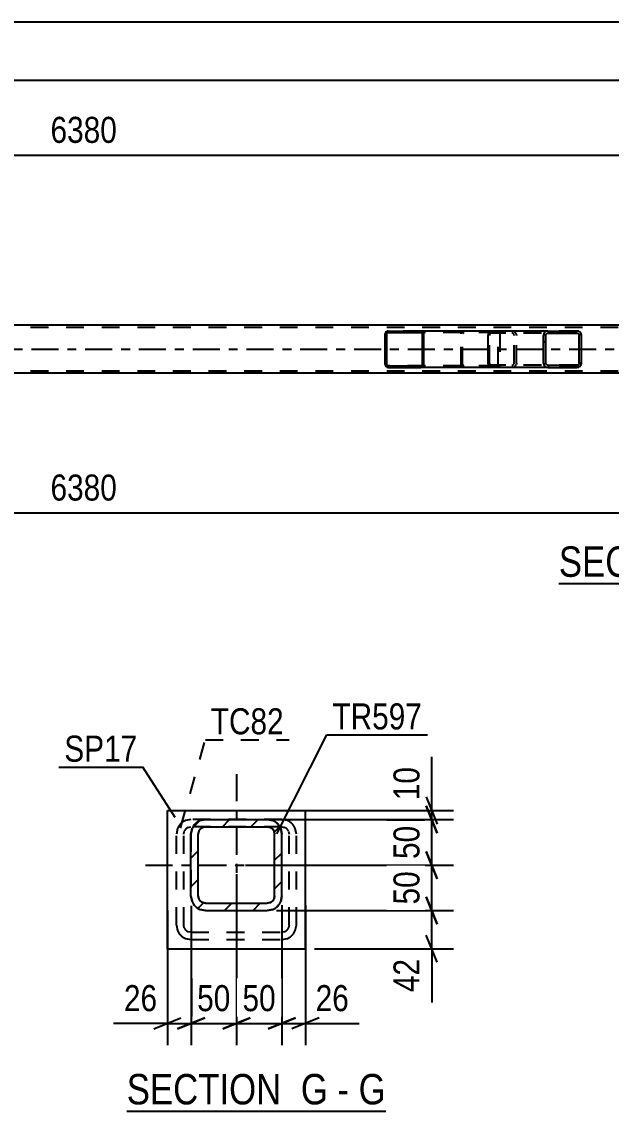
# Model space of a CAD drawing. Header units: millimetres. Extents: x 0 to 841, y 0 to 594.
# Drawn here: x 371 to 435.8, y 154.6 to 274.4 of the extents above; entities that cross this region are included whole.
import ezdxf

# ---------------------------------------------------------------- set-up
doc = ezdxf.new("R2010")
doc.units = ezdxf.units.MM
doc.linetypes.add('DXK_LINE_DOT2', pattern=[3.9198, 1.9599, -1.9599])
doc.linetypes.add('DXK_LINE_DOT3', pattern=[5.9187, 2.979, -0.9799, 0.9799, -0.9799])
doc.styles.add('Arial Narrow', font='ARIALN.TTF', dxfattribs={"height": 0.2})

# ---------------------------------------------------------------- blocks, each defined once
blk = doc.blocks.new('Unknown-318889060-19 - 8416')
at = {"color": 6, "linetype": 'Continuous'}
blk.add_line((382.52, 154.64), (411.02, 154.64), dxfattribs=at)
at = {"color": 0, "linetype": 'Continuous'}
for points in [[(400.63, 155.39), (400.63, 158.89), (382.52, 158.89), (382.52, 155.39)], [(404.66, 155.39), (404.66, 158.89), (401.68, 158.89), (401.68, 155.39)], [(406.99, 155.39), (406.99, 158.89), (405.71, 158.89), (405.71, 155.39)], [(411.02, 155.39), (411.02, 158.89), (408.04, 158.89), (408.04, 155.39)]]:
    blk.add_wipeout(points, dxfattribs=at)
at = {"color": 7, "linetype": 'Continuous', "style": 'Arial Narrow'}
for s, p in [('SECTION ', (382.52, 155.39)), ('G', (401.68, 155.39)), ('G', (408.04, 155.39)), ('-', (405.71, 155.39))]:
    blk.add_text(s, height=3.34, dxfattribs=at).set_placement(p)
blk = doc.blocks.new('Unknown-318889060-12 - 3381')
at = {"color": 6, "linetype": 'Continuous'}
blk.add_line((430.08, 212.65), (457.72, 212.65), dxfattribs=at)
at = {"color": 0, "linetype": 'Continuous'}
for points in [[(448.19, 213.4), (448.19, 216.9), (430.08, 216.9), (430.08, 213.4)], [(451.79, 213.4), (451.79, 216.9), (449.24, 216.9), (449.24, 213.4)], [(454.12, 213.4), (454.12, 216.9), (452.84, 216.9), (452.84, 213.4)], [(457.72, 213.4), (457.72, 216.9), (455.17, 216.9), (455.17, 213.4)]]:
    blk.add_wipeout(points, dxfattribs=at)
at = {"color": 7, "linetype": 'Continuous', "style": 'Arial Narrow'}
for s, p in [('SECTION ', (430.08, 213.4)), ('B', (449.24, 213.4)), ('B', (455.17, 213.4)), ('-', (452.84, 213.4))]:
    blk.add_text(s, height=3.34, dxfattribs=at).set_placement(p)
blk = doc.blocks.new('Part-318889060-8442 - 8416')
at = {"color": 2, "linetype": 'Continuous'}
for p, q in [((386.99, 172.51), (386.99, 187.71)), ((386.99, 187.71), (402.19, 187.71)), ((402.19, 172.51), (402.19, 187.71)), ((386.99, 172.51), (402.19, 172.51))]:
    blk.add_line(p, q, dxfattribs=at)
blk = doc.blocks.new('Part-318889060-8506 - 8416')
at = {"color": 7, "linetype": 'DXK_LINE_DOT2'}
for p, q in [((388.11, 185.72), (387.99, 185.11)), ((389.59, 186.71), (388.98, 186.59)), ((389.28, 185.85), (389.59, 185.91)), ((399.59, 186.71), (389.59, 186.71)), ((389.59, 186.71), (389.59, 186.71)), ((389.59, 185.91), (389.59, 185.91)), ((399.59, 185.91), (389.59, 185.91)), ((399.59, 186.71), (399.59, 186.71)), ((400.2, 186.59), (399.59, 186.71)), ((399.59, 185.91), (399.59, 185.91)), ((399.59, 185.91), (399.9, 185.85)), ((401.19, 185.11), (401.07, 185.72)), ((387.99, 175.11), (387.99, 185.11)), ((388.79, 185.11), (388.85, 185.41)), ((388.79, 185.11), (388.79, 185.11)), ((388.79, 175.11), (388.79, 185.11)), ((400.33, 185.41), (400.39, 185.11)), ((400.39, 185.11), (400.39, 185.11)), ((400.39, 175.11), (400.39, 185.11)), ((401.19, 175.11), (401.19, 185.11)), ((387.99, 175.11), (388.11, 174.5)), ((388.79, 175.11), (388.79, 175.11)), ((388.85, 174.8), (388.79, 175.11)), ((400.39, 175.11), (400.33, 174.8)), ((400.39, 175.11), (400.39, 175.11)), ((401.07, 174.5), (401.19, 175.11)), ((389.59, 174.31), (389.28, 174.37)), ((389.59, 174.31), (389.59, 174.31)), ((389.59, 174.31), (399.59, 174.31)), ((399.9, 174.37), (399.59, 174.31)), ((399.59, 174.31), (399.59, 174.31)), ((388.98, 173.63), (389.59, 173.51)), ((389.59, 173.51), (399.59, 173.51)), ((389.59, 173.51), (389.59, 173.51)), ((399.59, 173.51), (400.2, 173.63)), ((399.59, 173.51), (399.59, 173.51))]:
    blk.add_line(p, q, dxfattribs=at)
for centre, radius, start, end in [((389.59, 185.11), 1.6, 112.5, 157.5), ((389.59, 185.11), 0.8, 112.5, 157.5), ((399.59, 185.11), 0.8, 22.5, 67.5), ((399.59, 185.11), 1.6, 22.5, 67.5), ((389.59, 175.11), 1.6, 202.5, 247.5), ((389.59, 175.11), 0.8, 202.5, 247.5), ((399.59, 175.11), 0.8, 292.5, 337.5), ((399.59, 175.11), 1.6, 292.5, 337.5)]:
    blk.add_arc(centre, radius, start, end, dxfattribs=at)
blk = doc.blocks.new('Part-318889060-8511 - 8416')
at = {"linetype": 'Continuous'}
h = blk.add_hatch(dxfattribs=at)
h.set_pattern_fill('', scale=0.7, style=0, pattern_type=0)
h.set_pattern_definition([(45, (390.5777, 186.586), (-1.57154, 1.57154), [])])
h.paths.add_polyline_path([(391.19, 186.71), (390.58, 186.59), (390.06, 186.24), (389.71, 185.72), (389.59, 185.11), (389.59, 178.31), (389.71, 177.7), (390.06, 177.18), (390.58, 176.83), (391.19, 176.71), (397.99, 176.71), (398.6, 176.83), (399.12, 177.18), (399.47, 177.7), (399.59, 178.31), (399.59, 185.11), (399.47, 185.72), (399.12, 186.24), (398.6, 186.59), (397.99, 186.71)])
h.paths.add_polyline_path([(397.99, 185.91), (398.3, 185.85), (398.56, 185.67), (398.73, 185.41), (398.79, 185.11), (398.79, 178.31), (398.73, 178), (398.56, 177.74), (398.3, 177.57), (397.99, 177.51), (391.19, 177.51), (390.88, 177.57), (390.62, 177.74), (390.45, 178), (390.39, 178.31), (390.39, 185.11), (390.45, 185.41), (390.62, 185.67), (390.88, 185.85), (391.19, 185.91)])
at = {"color": 7, "linetype": 'DXK_LINE_DOT3'}
for p, q in [((394.59, 191.71), (394.59, 171.71)), ((384.59, 181.71), (404.59, 181.71))]:
    blk.add_line(p, q, dxfattribs=at)
at = {"color": 7, "linetype": 'DXK_LINE_DOT2'}
for p, q in [((389.59, 185.11), (389.71, 185.72)), ((390.58, 186.59), (391.19, 186.71)), ((391.19, 185.91), (390.88, 185.85)), ((391.19, 186.71), (397.99, 186.71)), ((391.19, 185.91), (397.99, 185.91)), ((397.99, 186.71), (398.6, 186.59)), ((398.3, 185.85), (397.99, 185.91)), ((399.47, 185.72), (399.59, 185.11)), ((389.59, 185.11), (389.59, 178.31)), ((389.59, 185.11), (389.59, 185.11)), ((390.45, 185.41), (390.39, 185.11)), ((390.39, 178.31), (390.39, 185.11)), ((398.79, 185.11), (398.73, 185.41)), ((398.79, 178.31), (398.79, 185.11)), ((399.59, 178.31), (399.59, 185.11)), ((389.71, 177.7), (389.59, 178.31)), ((390.39, 178.31), (390.45, 178)), ((390.88, 177.57), (391.19, 177.51)), ((391.19, 177.51), (397.99, 177.51)), ((397.99, 177.51), (398.3, 177.57)), ((398.73, 178), (398.79, 178.31)), ((399.59, 178.31), (399.47, 177.7)), ((391.19, 176.71), (390.58, 176.83)), ((391.19, 176.71), (397.99, 176.71)), ((398.6, 176.83), (397.99, 176.71))]:
    blk.add_line(p, q, dxfattribs=at)
at = {"color": 2, "linetype": 'Continuous'}
for p, q in [((389.71, 185.72), (389.59, 185.11)), ((391.19, 186.71), (390.58, 186.59)), ((390.88, 185.85), (391.19, 185.91)), ((391.19, 186.71), (391.19, 186.71)), ((391.19, 186.71), (397.99, 186.71)), ((391.19, 185.91), (391.19, 185.91)), ((391.19, 185.91), (397.99, 185.91)), ((397.99, 186.71), (397.99, 186.71)), ((398.6, 186.59), (397.99, 186.71)), ((397.99, 185.91), (397.99, 185.91)), ((397.99, 185.91), (398.3, 185.85)), ((399.59, 185.11), (399.47, 185.72)), ((389.59, 185.11), (389.59, 185.11)), ((389.59, 178.31), (389.59, 185.11)), ((390.39, 185.11), (390.45, 185.41)), ((390.39, 185.11), (390.39, 185.11)), ((390.39, 178.31), (390.39, 185.11)), ((398.73, 185.41), (398.79, 185.11)), ((398.79, 185.11), (398.79, 185.11)), ((398.79, 178.31), (398.79, 185.11)), ((399.59, 185.11), (399.59, 185.11)), ((399.59, 178.31), (399.59, 185.11)), ((389.59, 178.31), (389.59, 178.31)), ((389.59, 178.31), (389.71, 177.7)), ((390.39, 178.31), (390.39, 178.31)), ((390.45, 178), (390.39, 178.31)), ((391.19, 177.51), (390.88, 177.57)), ((391.19, 177.51), (391.19, 177.51)), ((391.19, 177.51), (397.99, 177.51)), ((398.3, 177.57), (397.99, 177.51)), ((397.99, 177.51), (397.99, 177.51)), ((398.79, 178.31), (398.73, 178)), ((398.79, 178.31), (398.79, 178.31)), ((399.47, 177.7), (399.59, 178.31)), ((399.59, 178.31), (399.59, 178.31)), ((390.58, 176.83), (391.19, 176.71)), ((391.19, 176.71), (391.19, 176.71)), ((391.19, 176.71), (397.99, 176.71)), ((397.99, 176.71), (398.6, 176.83)), ((397.99, 176.71), (397.99, 176.71))]:
    blk.add_line(p, q, dxfattribs=at)
at = {"color": 7, "linetype": 'DXK_LINE_DOT2'}
for centre, radius, start, end in [((391.19, 185.11), 1.6, 112.5, 157.5), ((391.19, 185.11), 0.8, 112.5, 157.5), ((397.99, 185.11), 0.8, 22.5, 67.5), ((397.99, 185.11), 1.6, 22.5, 67.5), ((391.19, 178.31), 1.6, 202.5, 247.5), ((391.19, 178.31), 0.8, 202.5, 247.5), ((397.99, 178.31), 0.8, 292.5, 337.5), ((397.99, 178.31), 1.6, 292.5, 337.5)]:
    blk.add_arc(centre, radius, start, end, dxfattribs=at)
at = {"color": 2, "linetype": 'Continuous'}
for centre, radius, start, end in [((391.19, 185.11), 1.6, 112.5, 157.5), ((391.19, 185.11), 0.8, 112.5, 157.5), ((397.99, 185.11), 0.8, 22.5, 67.5), ((397.99, 185.11), 1.6, 22.5, 67.5), ((391.19, 178.31), 1.6, 202.5, 247.5), ((391.19, 178.31), 0.8, 202.5, 247.5), ((397.99, 178.31), 0.8, 292.5, 337.5), ((397.99, 178.31), 1.6, 292.5, 337.5)]:
    blk.add_arc(centre, radius, start, end, dxfattribs=at)
blk = doc.blocks.new('Part-318889060-3456 - 3381')
at = {"linetype": 'Continuous'}
h = blk.add_hatch(dxfattribs=at)
h.set_pattern_fill('', scale=0.7, style=0, pattern_type=0)
h.set_pattern_definition([(45, (432.5319, 240.1284), (-1.57154, 1.57154), [])])
h.paths.add_polyline_path([(432.57, 239.94), (432.53, 240.13), (432.42, 240.28), (432.26, 240.39), (432.07, 240.42), (428.88, 240.42), (428.69, 240.39), (428.53, 240.28), (428.42, 240.13), (428.38, 239.94), (428.38, 236.9), (428.42, 236.72), (428.53, 236.57), (428.69, 236.46), (428.88, 236.42), (432.07, 236.42), (432.26, 236.46), (432.42, 236.57), (432.53, 236.72), (432.57, 236.9)])
h.paths.add_polyline_path([(432.3, 236.81), (432.25, 236.73), (432.16, 236.68), (432.07, 236.66), (428.88, 236.66), (428.79, 236.68), (428.71, 236.73), (428.65, 236.81), (428.63, 236.9), (428.63, 239.94), (428.65, 240.04), (428.71, 240.11), (428.79, 240.17), (428.88, 240.18), (432.07, 240.18), (432.16, 240.17), (432.25, 240.11), (432.3, 240.04), (432.32, 239.94), (432.32, 236.9)])
at = {"color": 2, "linetype": 'Continuous'}
for p, q in [((422.31, 239.94), (422.33, 240.13)), ((422.31, 236.9), (422.31, 239.94)), ((422.33, 240.13), (422.39, 240.28)), ((422.39, 240.28), (422.48, 240.39)), ((422.48, 240.39), (422.58, 240.42)), ((428.88, 240.42), (422.58, 240.42)), ((428.42, 240.13), (428.38, 239.94)), ((428.38, 236.9), (428.38, 239.94)), ((428.63, 239.94), (428.65, 240.04)), ((428.63, 236.9), (428.63, 239.94)), ((428.65, 240.04), (428.71, 240.11)), ((428.88, 240.42), (428.69, 240.39)), ((428.71, 240.11), (428.79, 240.17)), ((428.79, 240.17), (428.88, 240.18)), ((428.88, 240.42), (432.07, 240.42)), ((428.88, 240.18), (432.07, 240.18)), ((432.26, 240.39), (432.07, 240.42)), ((432.07, 240.18), (432.16, 240.17)), ((432.16, 240.17), (432.25, 240.11)), ((432.25, 240.11), (432.3, 240.04)), ((432.3, 240.04), (432.32, 239.94)), ((432.32, 236.9), (432.32, 239.94)), ((432.57, 239.94), (432.53, 240.13)), ((432.57, 236.9), (432.57, 239.94)), ((422.33, 236.72), (422.31, 236.9)), ((422.39, 236.57), (422.33, 236.72)), ((422.48, 236.46), (422.39, 236.57)), ((422.58, 236.42), (422.48, 236.46)), ((428.88, 236.42), (422.58, 236.42)), ((428.38, 236.9), (428.42, 236.72)), ((428.65, 236.81), (428.63, 236.9)), ((428.71, 236.73), (428.65, 236.81)), ((428.69, 236.46), (428.88, 236.42)), ((428.79, 236.68), (428.71, 236.73)), ((428.88, 236.66), (428.79, 236.68)), ((428.88, 236.66), (432.07, 236.66)), ((428.88, 236.42), (432.07, 236.42)), ((432.16, 236.68), (432.07, 236.66)), ((432.07, 236.42), (432.26, 236.46)), ((432.25, 236.73), (432.16, 236.68)), ((432.3, 236.81), (432.25, 236.73)), ((432.32, 236.9), (432.3, 236.81)), ((432.53, 236.72), (432.57, 236.9))]:
    blk.add_line(p, q, dxfattribs=at)
at = {"color": 7, "linetype": 'DXK_LINE_DOT2'}
for p, q in [((422.46, 240.04), (422.45, 239.94)), ((422.45, 236.9), (422.45, 239.94)), ((422.49, 240.11), (422.46, 240.04)), ((422.53, 240.17), (422.49, 240.11)), ((422.58, 240.18), (422.53, 240.17)), ((432.07, 240.18), (422.58, 240.18)), ((423.58, 240.18), (423.58, 240.42)), ((424.92, 240.42), (425.11, 240.39)), ((425.01, 240.17), (424.92, 240.18)), ((425.09, 240.11), (425.01, 240.17)), ((425.15, 240.04), (425.09, 240.11)), ((425.17, 239.94), (425.15, 240.04)), ((425.17, 236.9), (425.17, 239.94)), ((425.38, 240.13), (425.42, 239.94)), ((425.42, 236.9), (425.42, 239.94)), ((432.07, 240.42), (428.88, 240.42)), ((422.45, 236.9), (422.46, 236.81)), ((422.46, 236.81), (422.49, 236.73)), ((422.49, 236.73), (422.53, 236.68)), ((422.53, 236.68), (422.58, 236.66)), ((432.07, 236.66), (422.58, 236.66)), ((423.58, 236.42), (423.58, 236.66)), ((424.92, 236.66), (425.01, 236.68)), ((425.11, 236.46), (424.92, 236.42)), ((425.01, 236.68), (425.09, 236.73)), ((425.09, 236.73), (425.15, 236.81)), ((425.15, 236.81), (425.17, 236.9)), ((425.42, 236.9), (425.38, 236.72)), ((432.07, 236.42), (428.88, 236.42))]:
    blk.add_line(p, q, dxfattribs=at)
for centre, start, end in [((424.93, 239.93), 23.8494, 68.8059), ((424.93, 236.92), 291.1941, 336.1506)]:
    blk.add_arc(centre, 0.492, start, end, dxfattribs=at)
at = {"color": 2, "linetype": 'Continuous'}
for centre, start, end in [((428.87, 239.93), 111.1941, 156.1506), ((432.08, 239.93), 23.8494, 68.8059), ((428.87, 236.92), 203.8494, 248.8059), ((432.08, 236.92), 291.1941, 336.1506)]:
    blk.add_arc(centre, 0.492, start, end, dxfattribs=at)
blk = doc.blocks.new('Part-318889060-3461 - 3381')
at = {"color": 7, "linetype": 'DXK_LINE_DOT2'}
for p, q in [((773.71, 240.82), (111.6, 240.82)), ((773.71, 236.02), (111.6, 236.02))]:
    blk.add_line(p, q, dxfattribs=at)
at = {"color": 2, "linetype": 'Continuous'}
for p, q in [((504.59, 241.06), (255.38, 241.06)), ((504.59, 235.78), (255.38, 235.78))]:
    blk.add_line(p, q, dxfattribs=at)
at = {"color": 7, "linetype": 'DXK_LINE_DOT3'}
blk.add_line((111.6, 238.42), (773.71, 238.42), dxfattribs=at)
blk = doc.blocks.new('Part-318889060-3596 - 3381')
at = {"linetype": 'Continuous'}
h = blk.add_hatch(dxfattribs=at)
h.set_pattern_fill('', scale=0.7, style=0, pattern_type=0)
h.set_pattern_definition([(45, (415.1997, 240.2271), (-1.57154, 1.57154), [])])
h.paths.add_polyline_path([(415.23, 240.1), (415.2, 240.23), (415.13, 240.33), (415.02, 240.4), (414.89, 240.42), (411.31, 240.42), (411.18, 240.4), (411.07, 240.33), (410.99, 240.23), (410.97, 240.1), (410.97, 236.74), (410.99, 236.62), (411.07, 236.52), (411.18, 236.45), (411.31, 236.42), (414.89, 236.42), (415.02, 236.45), (415.13, 236.52), (415.2, 236.62), (415.23, 236.74)])
h.paths.add_polyline_path([(415.04, 236.68), (415.01, 236.63), (414.95, 236.6), (414.89, 236.58), (411.31, 236.58), (411.24, 236.6), (411.19, 236.63), (411.15, 236.68), (411.14, 236.74), (411.14, 240.1), (411.15, 240.17), (411.19, 240.22), (411.24, 240.25), (411.31, 240.26), (414.89, 240.26), (414.95, 240.25), (415.01, 240.22), (415.04, 240.17), (415.06, 240.1), (415.06, 236.74)])
at = {"color": 2, "linetype": 'Continuous'}
for p, q in [((410.99, 240.23), (410.97, 240.1)), ((410.97, 236.74), (410.97, 240.1)), ((411.14, 240.1), (411.15, 240.17)), ((411.14, 236.74), (411.14, 240.1)), ((411.15, 240.17), (411.19, 240.22)), ((411.31, 240.42), (411.18, 240.4)), ((411.19, 240.22), (411.24, 240.25)), ((411.24, 240.25), (411.31, 240.26)), ((411.31, 240.42), (414.89, 240.42)), ((411.31, 240.26), (414.89, 240.26)), ((422.58, 240.42), (414.89, 240.42)), ((415.02, 240.4), (414.89, 240.42)), ((414.89, 240.26), (414.95, 240.25)), ((414.95, 240.25), (415.01, 240.22)), ((415.01, 240.22), (415.04, 240.17)), ((415.04, 240.17), (415.06, 240.1)), ((415.06, 236.74), (415.06, 240.1)), ((415.23, 240.1), (415.2, 240.23)), ((415.23, 236.74), (415.23, 240.1)), ((410.97, 236.74), (410.99, 236.62)), ((411.15, 236.68), (411.14, 236.74)), ((411.19, 236.63), (411.15, 236.68)), ((411.18, 236.45), (411.31, 236.42)), ((411.24, 236.6), (411.19, 236.63)), ((411.31, 236.58), (411.24, 236.6)), ((411.31, 236.58), (414.89, 236.58)), ((411.31, 236.42), (414.89, 236.42)), ((414.95, 236.6), (414.89, 236.58)), ((414.89, 236.42), (415.02, 236.45)), ((422.58, 236.42), (414.89, 236.42)), ((415.01, 236.63), (414.95, 236.6)), ((415.04, 236.68), (415.01, 236.63)), ((415.06, 236.74), (415.04, 236.68)), ((415.2, 236.62), (415.23, 236.74))]:
    blk.add_line(p, q, dxfattribs=at)
at = {"color": 7, "linetype": 'DXK_LINE_DOT2'}
for p, q in [((414.89, 240.42), (411.31, 240.42)), ((423.23, 240.26), (411.31, 240.26)), ((419.32, 240.1), (419.34, 240.23)), ((419.32, 236.74), (419.32, 240.1)), ((419.5, 240.17), (419.49, 240.1)), ((419.49, 236.74), (419.49, 240.1)), ((419.54, 240.22), (419.5, 240.17)), ((419.53, 240.4), (419.66, 240.42)), ((419.54, 240.22), (419.55, 240.23)), ((419.55, 240.23), (419.59, 240.25)), ((419.59, 240.25), (419.66, 240.26)), ((423.23, 240.42), (422.58, 240.42)), ((423.23, 240.42), (423.37, 240.4)), ((423.3, 240.25), (423.23, 240.26)), ((423.36, 240.22), (423.3, 240.25)), ((423.39, 240.17), (423.36, 240.22)), ((423.41, 240.1), (423.39, 240.17)), ((423.41, 236.74), (423.41, 240.1)), ((423.55, 240.23), (423.58, 240.1)), ((423.58, 240.1), (423.58, 236.74)), ((423.23, 236.58), (411.31, 236.58)), ((414.89, 236.42), (411.31, 236.42)), ((419.34, 236.62), (419.32, 236.74)), ((419.49, 236.74), (419.5, 236.68)), ((419.5, 236.68), (419.54, 236.63)), ((419.66, 236.42), (419.53, 236.45)), ((419.54, 236.63), (419.55, 236.62)), ((419.55, 236.62), (419.59, 236.6)), ((419.59, 236.6), (419.66, 236.58)), ((423.23, 236.42), (422.58, 236.42)), ((423.23, 236.58), (423.3, 236.6)), ((423.37, 236.45), (423.23, 236.42)), ((423.3, 236.6), (423.36, 236.63)), ((423.36, 236.63), (423.39, 236.68)), ((423.39, 236.68), (423.41, 236.74)), ((423.58, 236.74), (423.55, 236.62))]:
    blk.add_line(p, q, dxfattribs=at)
at = {"color": 2, "linetype": 'Continuous'}
for centre, start, end in [((411.3, 240.09), 110.7583, 155.68), ((414.9, 240.09), 24.32, 69.2417), ((411.3, 236.76), 204.32, 249.2417), ((414.9, 236.76), 290.7583, 335.68)]:
    blk.add_arc(centre, 0.331, start, end, dxfattribs=at)
at = {"color": 7, "linetype": 'DXK_LINE_DOT2'}
for centre, start, end in [((419.65, 240.09), 110.7583, 155.68), ((423.25, 240.09), 24.32, 69.2417), ((419.65, 236.76), 204.32, 249.2417), ((423.25, 236.76), 290.7583, 335.68)]:
    blk.add_arc(centre, 0.331, start, end, dxfattribs=at)
blk = doc.blocks.new('StraightDimension-318889060-8629 - 8416')
at = {"color": 7, "linetype": 'Continuous'}
for p, q in [((415.49, 178.21), (416.69, 175.21)), ((398.99, 176.71), (418.49, 176.71)), ((416.09, 172.51), (416.09, 176.71)), ((416.69, 171.01), (415.49, 174.01)), ((403.19, 172.51), (418.49, 172.51)), ((416.09, 172.51), (416.09, 166.6)), ((416.09, 172.51), (416.09, 166.6))]:
    blk.add_line(p, q, dxfattribs=at)
at = {"color": 0}
blk.add_wipeout([(415.34, 171.98), (411.14, 171.98), (411.14, 167.13), (415.34, 167.13)], dxfattribs=at)
at = {"color": 3, "style": 'Arial Narrow'}
blk.add_text('42', height=2.863, rotation=90.0002, dxfattribs=at).set_placement((414.74, 167.73))
blk = doc.blocks.new('StraightDimension-318889060-8604 - 8416')
at = {"color": 7, "linetype": 'Continuous'}
for p, q in [((394.59, 180.7), (394.59, 161.89)), ((389.61, 177.23), (389.61, 161.89)), ((388.11, 163.69), (391.11, 164.89)), ((389.61, 164.29), (394.59, 164.29)), ((396.09, 164.89), (393.09, 163.69))]:
    blk.add_line(p, q, dxfattribs=at)
at = {"color": 0}
blk.add_wipeout([(394.53, 165.04), (394.53, 169.24), (389.67, 169.24), (389.67, 165.04)], dxfattribs=at)
at = {"color": 3, "style": 'Arial Narrow'}
blk.add_text('50', height=2.863, dxfattribs=at).set_placement((390.27, 165.64))
blk = doc.blocks.new('StraightDimension-318889060-8593 - 8416')
at = {"color": 7, "linetype": 'Continuous'}
for p, q in [((399.59, 177.3), (399.59, 161.89)), ((402.19, 177.31), (402.19, 161.89)), ((398.09, 163.69), (401.09, 164.89)), ((399.59, 164.29), (402.19, 164.29)), ((403.69, 164.89), (400.69, 163.69)), ((402.19, 164.29), (408.1, 164.29)), ((402.19, 164.29), (408.1, 164.29))]:
    blk.add_line(p, q, dxfattribs=at)
at = {"color": 0}
blk.add_wipeout([(407.57, 165.04), (407.57, 169.24), (402.71, 169.24), (402.71, 165.04)], dxfattribs=at)
at = {"color": 3, "style": 'Arial Narrow'}
blk.add_text('26', height=2.863, dxfattribs=at).set_placement((403.31, 165.64))
blk = doc.blocks.new('StraightDimension-318889060-8597 - 8416')
at = {"color": 7, "linetype": 'Continuous'}
for p, q in [((386.99, 176.71), (386.99, 161.89)), ((389.61, 177.23), (389.61, 161.89)), ((386.99, 164.29), (381.08, 164.29)), ((386.99, 164.29), (381.08, 164.29)), ((385.49, 163.69), (388.49, 164.89)), ((386.99, 164.29), (389.61, 164.29)), ((391.11, 164.89), (388.11, 163.69))]:
    blk.add_line(p, q, dxfattribs=at)
at = {"color": 0}
blk.add_wipeout([(386.46, 165.04), (386.46, 169.24), (381.61, 169.24), (381.61, 165.04)], dxfattribs=at)
at = {"color": 3, "style": 'Arial Narrow'}
blk.add_text('26', height=2.863, dxfattribs=at).set_placement((382.21, 165.64))
blk = doc.blocks.new('StraightDimension-318889060-8612 - 8416')
at = {"color": 7, "linetype": 'Continuous'}
for p, q in [((394.59, 180.7), (394.59, 161.89)), ((399.59, 177.3), (399.59, 161.89)), ((393.09, 163.69), (396.09, 164.89)), ((394.59, 164.29), (399.59, 164.29)), ((401.09, 164.89), (398.09, 163.69))]:
    blk.add_line(p, q, dxfattribs=at)
at = {"color": 0}
blk.add_wipeout([(399.52, 165.04), (399.52, 169.24), (394.66, 169.24), (394.66, 165.04)], dxfattribs=at)
at = {"color": 3, "style": 'Arial Narrow'}
blk.add_text('50', height=2.863, dxfattribs=at).set_placement((395.26, 165.64))
blk = doc.blocks.new('StraightDimension-318889060-8618 - 8416')
at = {"color": 7, "linetype": 'Continuous'}
for p, q in [((415.49, 188.2), (416.69, 185.2)), ((398.99, 186.7), (418.49, 186.7)), ((416.09, 181.7), (416.09, 186.7)), ((416.69, 180.2), (415.49, 183.2)), ((395.59, 181.7), (418.49, 181.7))]:
    blk.add_line(p, q, dxfattribs=at)
at = {"color": 0}
blk.add_wipeout([(415.34, 186.63), (411.14, 186.63), (411.14, 181.77), (415.34, 181.77)], dxfattribs=at)
at = {"color": 3, "style": 'Arial Narrow'}
blk.add_text('50', height=2.863, rotation=90.0002, dxfattribs=at).set_placement((414.74, 182.37))
blk = doc.blocks.new('StraightDimension-318889060-8624 - 8416')
at = {"color": 7, "linetype": 'Continuous'}
for p, q in [((416.09, 187.71), (416.09, 193.61)), ((416.09, 187.71), (416.09, 193.61)), ((415.49, 189.21), (416.69, 186.21)), ((416.69, 185.21), (415.49, 188.21)), ((398.99, 187.71), (418.49, 187.71)), ((416.09, 186.71), (416.09, 187.71)), ((398.99, 186.71), (418.49, 186.71))]:
    blk.add_line(p, q, dxfattribs=at)
at = {"color": 0}
blk.add_wipeout([(415.34, 193.09), (411.14, 193.09), (411.14, 188.23), (415.34, 188.23)], dxfattribs=at)
at = {"color": 3, "style": 'Arial Narrow'}
blk.add_text('10', height=2.863, rotation=90.0002, dxfattribs=at).set_placement((414.74, 188.83))
blk = doc.blocks.new('StraightDimension-318889060-8633 - 8416')
at = {"color": 7, "linetype": 'Continuous'}
for p, q in [((415.49, 183.2), (416.69, 180.2)), ((395.59, 181.7), (418.49, 181.7)), ((416.09, 176.71), (416.09, 181.7)), ((416.69, 175.21), (415.49, 178.21)), ((398.99, 176.71), (418.49, 176.71))]:
    blk.add_line(p, q, dxfattribs=at)
at = {"color": 0}
blk.add_wipeout([(415.34, 181.63), (411.14, 181.63), (411.14, 176.77), (415.34, 176.77)], dxfattribs=at)
at = {"color": 3, "style": 'Arial Narrow'}
blk.add_text('50', height=2.863, rotation=90.0002, dxfattribs=at).set_placement((414.74, 177.37))
blk = doc.blocks.new('StraightDimension-318889060-19416 - 8416')
at = {"color": 7, "linetype": 'Continuous'}
for p, q in [((416.09, 187.71), (416.09, 193.61)), ((416.09, 187.71), (416.09, 193.61)), ((415.49, 189.21), (416.69, 186.21)), ((416.69, 185.2), (415.49, 188.2)), ((398.99, 187.71), (418.49, 187.71)), ((416.09, 186.7), (416.09, 187.71)), ((398.99, 186.7), (418.49, 186.7))]:
    blk.add_line(p, q, dxfattribs=at)
at = {"color": 0}
blk.add_wipeout([(415.34, 193.09), (411.14, 193.09), (411.14, 188.23), (415.34, 188.23)], dxfattribs=at)
at = {"color": 3, "style": 'Arial Narrow'}
blk.add_text('10', height=2.863, rotation=90.0002, dxfattribs=at).set_placement((414.74, 188.83))
blk = doc.blocks.new('StraightDimension-318889060-3708 - 3381')
at = {"color": 7, "linetype": 'Continuous'}
blk.add_line((101.38, 274.42), (784.57, 274.42), dxfattribs=at)
blk = doc.blocks.new('StraightDimension-318889060-3726 - 3381')
at = {"color": 7, "linetype": 'Continuous'}
blk.add_line((250.18, 259.76), (505.39, 259.76), dxfattribs=at)
at = {"color": 0}
blk.add_wipeout([(382.04, 260.51), (382.04, 264.71), (373.53, 264.71), (373.53, 260.51)], dxfattribs=at)
at = {"color": 3, "style": 'Arial Narrow'}
blk.add_text('6380', height=2.863, dxfattribs=at).set_placement((374.13, 261.11))
blk = doc.blocks.new('StraightDimension-318889060-3842 - 3381')
at = {"color": 7, "linetype": 'Continuous'}
blk.add_line((250.18, 220.43), (505.39, 220.43), dxfattribs=at)
at = {"color": 0}
blk.add_wipeout([(382.04, 221.18), (382.04, 225.38), (373.53, 225.38), (373.53, 221.18)], dxfattribs=at)
at = {"color": 3, "style": 'Arial Narrow'}
blk.add_text('6380', height=2.863, dxfattribs=at).set_placement((374.13, 221.78))
blk = doc.blocks.new('StraightDimension-318889060-9233 - 3381')
at = {"color": 7, "linetype": 'Continuous'}
blk.add_line((101.38, 268.01), (783.93, 268.01), dxfattribs=at)
blk = doc.blocks.new('Mark-318889060-8438 - 8416')
at = {"color": 30, "linetype": 'Continuous'}
for p in [(375.05, 192.47), (387.86, 186.92)]:
    blk.add_line(p, (384.29, 192.47), dxfattribs=at)
at = {"color": 0}
blk.add_wipeout([(383.69, 193.07), (383.69, 196.07), (375.65, 196.07), (375.65, 193.07)], dxfattribs=at)
blk.add_wipeout([(383.69, 193.07), (383.69, 196.07), (375.65, 196.07), (375.65, 193.07)], dxfattribs=at)
at = {"color": 3, "style": 'Arial Narrow'}
blk.add_text('SP17', height=2.863, dxfattribs=at).set_placement((375.65, 193.07))
blk = doc.blocks.new('Mark-318889060-8502 - 8416')
at = {"color": 30, "linetype": 'DXK_LINE_DOT2'}
for p, q in [((388.42, 185.75), (391.17, 195.48)), ((391.17, 195.48), (400.41, 195.48))]:
    blk.add_line(p, q, dxfattribs=at)
at = {"color": 0}
blk.add_wipeout([(399.81, 196.08), (399.81, 199.08), (391.77, 199.08), (391.77, 196.08)], dxfattribs=at)
blk.add_wipeout([(399.81, 196.08), (399.81, 199.08), (391.77, 199.08), (391.77, 196.08)], dxfattribs=at)
at = {"color": 3, "style": 'Arial Narrow'}
blk.add_text('TC82', height=2.863, dxfattribs=at).set_placement((391.77, 196.08))
blk = doc.blocks.new('Mark-318889060-8507 - 8416')
at = {"color": 30, "linetype": 'Continuous'}
for p, q in [((399.04, 185.13), (404.56, 196.02)), ((404.56, 196.02), (415.62, 196.02))]:
    blk.add_line(p, q, dxfattribs=at)
at = {"color": 0}
blk.add_wipeout([(415.02, 196.62), (415.02, 199.62), (405.16, 199.62), (405.16, 196.62)], dxfattribs=at)
blk.add_wipeout([(415.02, 196.62), (415.02, 199.62), (405.16, 199.62), (405.16, 196.62)], dxfattribs=at)
at = {"color": 3, "style": 'Arial Narrow'}
blk.add_text('TR597', height=2.863, dxfattribs=at).set_placement((405.16, 196.62))

msp = doc.modelspace()

# ---------------------------------------------------------------- block references
for name in ['StraightDimension-318889060-3708 - 3381', 'Part-318889060-3461 - 3381', 'Part-318889060-3596 - 3381', 'Part-318889060-3456 - 3381', 'Unknown-318889060-12 - 3381', 'Part-318889060-8511 - 8416', 'Part-318889060-8442 - 8416', 'Part-318889060-8506 - 8416', 'Unknown-318889060-19 - 8416']:
    msp.add_blockref(name, (0, 0))

# ---------------------------------------------------------------- next in the draw order: block references
for name in ['StraightDimension-318889060-3726 - 3381', 'StraightDimension-318889060-3842 - 3381', 'Mark-318889060-8438 - 8416', 'StraightDimension-318889060-8604 - 8416', 'StraightDimension-318889060-8629 - 8416']:
    msp.add_blockref(name, (0, 0))

# ---------------------------------------------------------------- next in the draw order: block references
for name in ['StraightDimension-318889060-9233 - 3381', 'StraightDimension-318889060-8593 - 8416', 'StraightDimension-318889060-8597 - 8416']:
    msp.add_blockref(name, (0, 0))

# ---------------------------------------------------------------- next in the draw order: block references
msp.add_blockref('StraightDimension-318889060-8612 - 8416', (0, 0))

# ---------------------------------------------------------------- next in the draw order: block references
msp.add_blockref('StraightDimension-318889060-8618 - 8416', (0, 0))

# ---------------------------------------------------------------- next in the draw order: block references
for name in ['StraightDimension-318889060-8624 - 8416', 'StraightDimension-318889060-8633 - 8416']:
    msp.add_blockref(name, (0, 0))

# ---------------------------------------------------------------- next in the draw order: block references
msp.add_blockref('StraightDimension-318889060-19416 - 8416', (0, 0))

# ---------------------------------------------------------------- next in the draw order: block references
msp.add_blockref('Mark-318889060-8502 - 8416', (0, 0))

# ---------------------------------------------------------------- next in the draw order: block references
msp.add_blockref('Mark-318889060-8507 - 8416', (0, 0))

doc.saveas('drawing.dxf')
